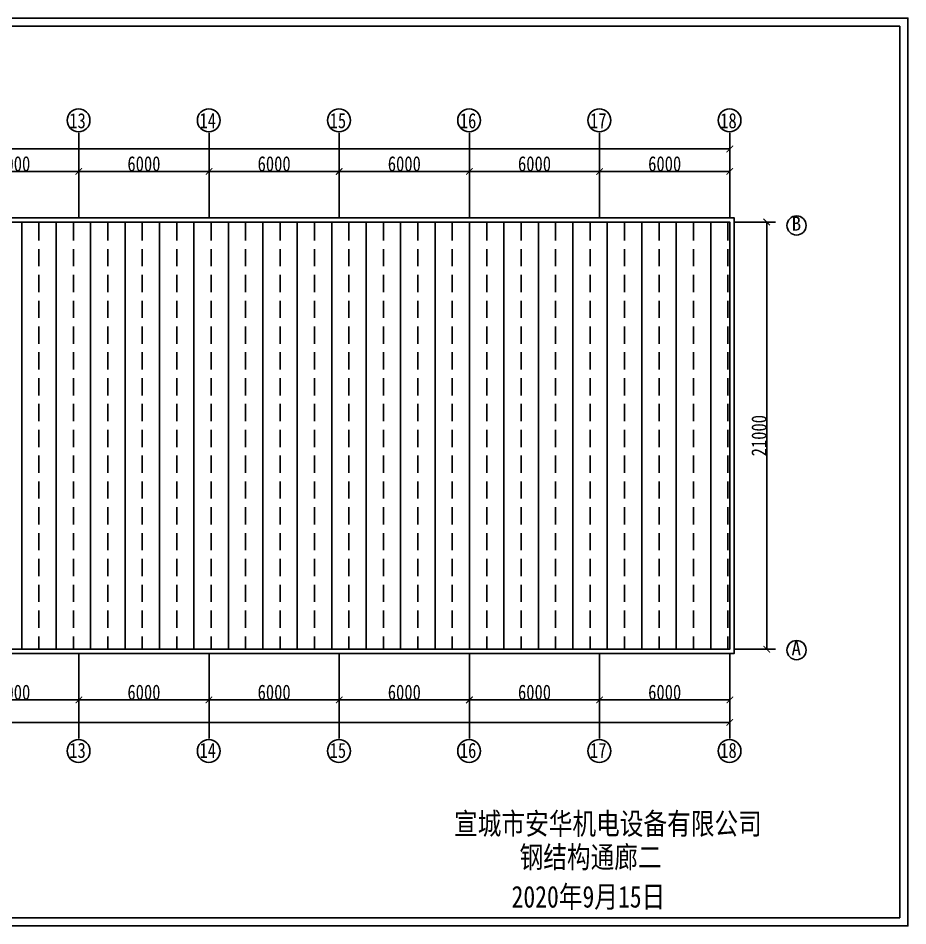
# Model space of a CAD drawing. Header units: millimetres. Extents: x 92079 to 624077, y -488988 to -181668.
# Drawn here: x 544348 to 585350, y -482054 to -440205 of the extents above; entities that cross this region are included whole.
import ezdxf
from ezdxf.enums import TextEntityAlignment as Align

# ---------------------------------------------------------------- set-up
doc = ezdxf.new("R2010")
doc.units = ezdxf.units.MM
doc.header["$PDMODE"] = 1
doc.layers.add('PUB_TEXT', color=7, linetype='Continuous')
doc.layers.add('粗线', color=7, linetype='Continuous')
doc.styles.add('-黑体', font='simhei.ttf', dxfattribs={"width": 0.8})
doc.styles.add('H1', font='')
doc.styles.add('STYLE1', font='', dxfattribs={"width": 0.8})
doc.styles.add('仿宋', font='', dxfattribs={"width": 0.8})
doc.styles.get('H1').set_extended_font_data('SimSun')
doc.styles.get('STYLE1').set_extended_font_data('SimSun')
doc.styles.get('仿宋').set_extended_font_data('FangSong_GB2312')
doc.dimstyles.new('副本 ISO-25', dxfattribs={"dimtxt": 250, "dimasz": 400, "dimexe": 400, "dimexo": 200, "dimgap": 0.3, "dimtad": 1, "dimtoh": 1, "dimdec": 0, "dimtxsty": '仿宋', "dimblk": 'ARCHTICK', "dimcen": 25, "dimaunit": 1, "dimadec": 3, "dimazin": 0, "dimtfac": 1, "dimtdec": 0, "dimtmove": 0, "dimatfit": 3, "dimldrblk": 'ARCHTICK', "dimfxl": 1, "dimarcsym": 0})

# ---------------------------------------------------------------- blocks, each defined once
blk = doc.blocks.new('_ArchTick')
at = {"color": 0, "linetype": 'ByBlock', "const_width": 0.15}
blk.add_lwpolyline([(-0.5, -0.5), (0.5, 0.5)], dxfattribs=at)
blk = doc.blocks.new('*D376')
at = {"layer": 'Defpoints', "color": 0}
for p in [(541145, -469305), (547145, -469305), (547145, -471637)]:
    blk.add_point(p, dxfattribs=at)
at = {"layer": '粗线', "color": 0, "lineweight": -2}
for p, q in [((541145, -469505), (541145, -472037)), ((547145, -469505), (547145, -472037)), ((541145, -471637), (547145, -471637))]:
    blk.add_line(p, q, dxfattribs=at)
at = {"layer": '粗线', "color": 0, "lineweight": -2, "xscale": 300, "yscale": 300, "zscale": 300, "rotation": 180}
blk.add_blockref('_ArchTick', (541145, -471637), dxfattribs=at)
at = {"layer": '粗线', "color": 0, "lineweight": -2, "xscale": 300, "yscale": 300, "zscale": 300}
blk.add_blockref('_ArchTick', (547145, -471637), dxfattribs=at)
at = {"layer": '粗线', "color": 0, "insert": (544145, -471286), "char_height": 700, "attachment_point": 5, "style": '仿宋'}
blk.add_mtext('6000', dxfattribs=at)
blk = doc.blocks.new('*D377')
at = {"layer": 'Defpoints', "color": 0}
for p in [(547145, -469305), (553145, -469305), (553145, -471637)]:
    blk.add_point(p, dxfattribs=at)
at = {"layer": '粗线', "color": 0, "lineweight": -2}
for p, q in [((547145, -469505), (547145, -472037)), ((553145, -469505), (553145, -472037)), ((547145, -471637), (553145, -471637))]:
    blk.add_line(p, q, dxfattribs=at)
at = {"layer": '粗线', "color": 0, "lineweight": -2, "xscale": 300, "yscale": 300, "zscale": 300, "rotation": 180}
blk.add_blockref('_ArchTick', (547145, -471637), dxfattribs=at)
at = {"layer": '粗线', "color": 0, "lineweight": -2, "xscale": 300, "yscale": 300, "zscale": 300}
blk.add_blockref('_ArchTick', (553145, -471637), dxfattribs=at)
at = {"layer": '粗线', "color": 0, "insert": (550145, -471286), "char_height": 700, "attachment_point": 5, "style": '仿宋'}
blk.add_mtext('6000', dxfattribs=at)
blk = doc.blocks.new('*D378')
at = {"layer": 'Defpoints', "color": 0}
for p in [(553145, -469305), (559145, -469305), (559145, -471637)]:
    blk.add_point(p, dxfattribs=at)
at = {"layer": '粗线', "color": 0, "lineweight": -2}
for p, q in [((553145, -469505), (553145, -472037)), ((559145, -469505), (559145, -472037)), ((553145, -471637), (559145, -471637))]:
    blk.add_line(p, q, dxfattribs=at)
at = {"layer": '粗线', "color": 0, "lineweight": -2, "xscale": 300, "yscale": 300, "zscale": 300, "rotation": 180}
blk.add_blockref('_ArchTick', (553145, -471637), dxfattribs=at)
at = {"layer": '粗线', "color": 0, "lineweight": -2, "xscale": 300, "yscale": 300, "zscale": 300}
blk.add_blockref('_ArchTick', (559145, -471637), dxfattribs=at)
at = {"layer": '粗线', "color": 0, "insert": (556145, -471286), "char_height": 700, "attachment_point": 5, "style": '仿宋'}
blk.add_mtext('6000', dxfattribs=at)
blk = doc.blocks.new('*D379')
at = {"layer": 'Defpoints', "color": 0}
for p in [(559145, -469305), (565145, -469305), (565145, -471637)]:
    blk.add_point(p, dxfattribs=at)
at = {"layer": '粗线', "color": 0, "lineweight": -2}
for p, q in [((559145, -469505), (559145, -472037)), ((565145, -469505), (565145, -472037)), ((559145, -471637), (565145, -471637))]:
    blk.add_line(p, q, dxfattribs=at)
at = {"layer": '粗线', "color": 0, "lineweight": -2, "xscale": 300, "yscale": 300, "zscale": 300, "rotation": 180}
blk.add_blockref('_ArchTick', (559145, -471637), dxfattribs=at)
at = {"layer": '粗线', "color": 0, "lineweight": -2, "xscale": 300, "yscale": 300, "zscale": 300}
blk.add_blockref('_ArchTick', (565145, -471637), dxfattribs=at)
at = {"layer": '粗线', "color": 0, "insert": (562145, -471286), "char_height": 700, "attachment_point": 5, "style": '仿宋'}
blk.add_mtext('6000', dxfattribs=at)
blk = doc.blocks.new('*D380')
at = {"layer": 'Defpoints', "color": 0}
for p in [(565145, -469305), (571145, -469305), (571145, -471637)]:
    blk.add_point(p, dxfattribs=at)
at = {"layer": '粗线', "color": 0, "lineweight": -2}
for p, q in [((565145, -469505), (565145, -472037)), ((571145, -469505), (571145, -472037)), ((565145, -471637), (571145, -471637))]:
    blk.add_line(p, q, dxfattribs=at)
at = {"layer": '粗线', "color": 0, "lineweight": -2, "xscale": 300, "yscale": 300, "zscale": 300, "rotation": 180}
blk.add_blockref('_ArchTick', (565145, -471637), dxfattribs=at)
at = {"layer": '粗线', "color": 0, "lineweight": -2, "xscale": 300, "yscale": 300, "zscale": 300}
blk.add_blockref('_ArchTick', (571145, -471637), dxfattribs=at)
at = {"layer": '粗线', "color": 0, "insert": (568145, -471286), "char_height": 700, "attachment_point": 5, "style": '仿宋'}
blk.add_mtext('6000', dxfattribs=at)
blk = doc.blocks.new('*D381')
at = {"layer": 'Defpoints', "color": 0}
for p in [(571145, -469305), (577145, -469305), (577145, -471637)]:
    blk.add_point(p, dxfattribs=at)
at = {"layer": '粗线', "color": 0, "lineweight": -2}
for p, q in [((571145, -469505), (571145, -472037)), ((577145, -469505), (577145, -472037)), ((571145, -471637), (577145, -471637))]:
    blk.add_line(p, q, dxfattribs=at)
at = {"layer": '粗线', "color": 0, "lineweight": -2, "xscale": 300, "yscale": 300, "zscale": 300, "rotation": 180}
blk.add_blockref('_ArchTick', (571145, -471637), dxfattribs=at)
at = {"layer": '粗线', "color": 0, "lineweight": -2, "xscale": 300, "yscale": 300, "zscale": 300}
blk.add_blockref('_ArchTick', (577145, -471637), dxfattribs=at)
at = {"layer": '粗线', "color": 0, "insert": (574145, -471286), "char_height": 700, "attachment_point": 5, "style": '仿宋'}
blk.add_mtext('6000', dxfattribs=at)
blk = doc.blocks.new('*D364')
at = {"layer": 'Defpoints', "color": 0}
for p in [(475145, -469305), (577145, -469305), (577145, -472673)]:
    blk.add_point(p, dxfattribs=at)
at = {"layer": '粗线', "color": 0, "lineweight": -2}
for p, q in [((475145, -469505), (475145, -473073)), ((577145, -469505), (577145, -473073)), ((475145, -472673), (577145, -472673))]:
    blk.add_line(p, q, dxfattribs=at)
at = {"layer": '粗线', "color": 0, "lineweight": -2, "xscale": 300, "yscale": 300, "zscale": 300, "rotation": 180}
blk.add_blockref('_ArchTick', (475145, -472673), dxfattribs=at)
at = {"layer": '粗线', "color": 0, "lineweight": -2, "xscale": 300, "yscale": 300, "zscale": 300}
blk.add_blockref('_ArchTick', (577145, -472673), dxfattribs=at)
at = {"layer": '粗线', "color": 0, "insert": (526145, -472323), "char_height": 700, "attachment_point": 5, "style": '仿宋'}
blk.add_mtext('102000', dxfattribs=at)
blk = doc.blocks.new('*D355')
at = {"layer": 'Defpoints', "color": 0}
for p in [(547145, -447273), (541145, -449605), (547145, -449605)]:
    blk.add_point(p, dxfattribs=at)
at = {"layer": '粗线', "color": 0, "lineweight": -2}
for p, q in [((541145, -449405), (541145, -446873)), ((547145, -449405), (547145, -446873)), ((541145, -447273), (547145, -447273))]:
    blk.add_line(p, q, dxfattribs=at)
at = {"layer": '粗线', "color": 0, "lineweight": -2, "xscale": 300, "yscale": 300, "zscale": 300, "rotation": 180}
blk.add_blockref('_ArchTick', (541145, -447273), dxfattribs=at)
at = {"layer": '粗线', "color": 0, "lineweight": -2, "xscale": 300, "yscale": 300, "zscale": 300}
blk.add_blockref('_ArchTick', (547145, -447273), dxfattribs=at)
at = {"layer": '粗线', "color": 0, "insert": (544145, -446923), "char_height": 700, "attachment_point": 5, "style": '仿宋'}
blk.add_mtext('6000', dxfattribs=at)
blk = doc.blocks.new('*D356')
at = {"layer": 'Defpoints', "color": 0}
for p in [(553145, -447273), (547145, -449605), (553145, -449605)]:
    blk.add_point(p, dxfattribs=at)
at = {"layer": '粗线', "color": 0, "lineweight": -2}
for p, q in [((547145, -449405), (547145, -446873)), ((553145, -449405), (553145, -446873)), ((547145, -447273), (553145, -447273))]:
    blk.add_line(p, q, dxfattribs=at)
at = {"layer": '粗线', "color": 0, "lineweight": -2, "xscale": 300, "yscale": 300, "zscale": 300, "rotation": 180}
blk.add_blockref('_ArchTick', (547145, -447273), dxfattribs=at)
at = {"layer": '粗线', "color": 0, "lineweight": -2, "xscale": 300, "yscale": 300, "zscale": 300}
blk.add_blockref('_ArchTick', (553145, -447273), dxfattribs=at)
at = {"layer": '粗线', "color": 0, "insert": (550145, -446923), "char_height": 700, "attachment_point": 5, "style": '仿宋'}
blk.add_mtext('6000', dxfattribs=at)
blk = doc.blocks.new('*D357')
at = {"layer": 'Defpoints', "color": 0}
for p in [(559145, -447273), (553145, -449605), (559145, -449605)]:
    blk.add_point(p, dxfattribs=at)
at = {"layer": '粗线', "color": 0, "lineweight": -2}
for p, q in [((553145, -449405), (553145, -446873)), ((559145, -449405), (559145, -446873)), ((553145, -447273), (559145, -447273))]:
    blk.add_line(p, q, dxfattribs=at)
at = {"layer": '粗线', "color": 0, "lineweight": -2, "xscale": 300, "yscale": 300, "zscale": 300, "rotation": 180}
blk.add_blockref('_ArchTick', (553145, -447273), dxfattribs=at)
at = {"layer": '粗线', "color": 0, "lineweight": -2, "xscale": 300, "yscale": 300, "zscale": 300}
blk.add_blockref('_ArchTick', (559145, -447273), dxfattribs=at)
at = {"layer": '粗线', "color": 0, "insert": (556145, -446923), "char_height": 700, "attachment_point": 5, "style": '仿宋'}
blk.add_mtext('6000', dxfattribs=at)
blk = doc.blocks.new('*D358')
at = {"layer": 'Defpoints', "color": 0}
for p in [(565145, -447273), (559145, -449605), (565145, -449605)]:
    blk.add_point(p, dxfattribs=at)
at = {"layer": '粗线', "color": 0, "lineweight": -2}
for p, q in [((559145, -449405), (559145, -446873)), ((565145, -449405), (565145, -446873)), ((559145, -447273), (565145, -447273))]:
    blk.add_line(p, q, dxfattribs=at)
at = {"layer": '粗线', "color": 0, "lineweight": -2, "xscale": 300, "yscale": 300, "zscale": 300, "rotation": 180}
blk.add_blockref('_ArchTick', (559145, -447273), dxfattribs=at)
at = {"layer": '粗线', "color": 0, "lineweight": -2, "xscale": 300, "yscale": 300, "zscale": 300}
blk.add_blockref('_ArchTick', (565145, -447273), dxfattribs=at)
at = {"layer": '粗线', "color": 0, "insert": (562145, -446923), "char_height": 700, "attachment_point": 5, "style": '仿宋'}
blk.add_mtext('6000', dxfattribs=at)
blk = doc.blocks.new('*D359')
at = {"layer": 'Defpoints', "color": 0}
for p in [(571145, -447273), (565145, -449605), (571145, -449605)]:
    blk.add_point(p, dxfattribs=at)
at = {"layer": '粗线', "color": 0, "lineweight": -2}
for p, q in [((565145, -449405), (565145, -446873)), ((571145, -449405), (571145, -446873)), ((565145, -447273), (571145, -447273))]:
    blk.add_line(p, q, dxfattribs=at)
at = {"layer": '粗线', "color": 0, "lineweight": -2, "xscale": 300, "yscale": 300, "zscale": 300, "rotation": 180}
blk.add_blockref('_ArchTick', (565145, -447273), dxfattribs=at)
at = {"layer": '粗线', "color": 0, "lineweight": -2, "xscale": 300, "yscale": 300, "zscale": 300}
blk.add_blockref('_ArchTick', (571145, -447273), dxfattribs=at)
at = {"layer": '粗线', "color": 0, "insert": (568145, -446923), "char_height": 700, "attachment_point": 5, "style": '仿宋'}
blk.add_mtext('6000', dxfattribs=at)
blk = doc.blocks.new('*D360')
at = {"layer": 'Defpoints', "color": 0}
for p in [(577145, -447273), (571145, -449605), (577145, -449605)]:
    blk.add_point(p, dxfattribs=at)
at = {"layer": '粗线', "color": 0, "lineweight": -2}
for p, q in [((571145, -449405), (571145, -446873)), ((577145, -449405), (577145, -446873)), ((571145, -447273), (577145, -447273))]:
    blk.add_line(p, q, dxfattribs=at)
at = {"layer": '粗线', "color": 0, "lineweight": -2, "xscale": 300, "yscale": 300, "zscale": 300, "rotation": 180}
blk.add_blockref('_ArchTick', (571145, -447273), dxfattribs=at)
at = {"layer": '粗线', "color": 0, "lineweight": -2, "xscale": 300, "yscale": 300, "zscale": 300}
blk.add_blockref('_ArchTick', (577145, -447273), dxfattribs=at)
at = {"layer": '粗线', "color": 0, "insert": (574145, -446923), "char_height": 700, "attachment_point": 5, "style": '仿宋'}
blk.add_mtext('6000', dxfattribs=at)
blk = doc.blocks.new('*D361')
at = {"layer": 'Defpoints', "color": 0}
for p in [(577145, -446236), (475145, -449605), (577145, -449605)]:
    blk.add_point(p, dxfattribs=at)
at = {"layer": '粗线', "color": 0, "lineweight": -2}
for p, q in [((475145, -449405), (475145, -445836)), ((577145, -449405), (577145, -445836)), ((475145, -446236), (577145, -446236))]:
    blk.add_line(p, q, dxfattribs=at)
at = {"layer": '粗线', "color": 0, "lineweight": -2, "xscale": 300, "yscale": 300, "zscale": 300, "rotation": 180}
blk.add_blockref('_ArchTick', (475145, -446236), dxfattribs=at)
at = {"layer": '粗线', "color": 0, "lineweight": -2, "xscale": 300, "yscale": 300, "zscale": 300}
blk.add_blockref('_ArchTick', (577145, -446236), dxfattribs=at)
at = {"layer": '粗线', "color": 0, "insert": (526145, -445886), "char_height": 700, "attachment_point": 5, "style": '仿宋'}
blk.add_mtext('102000', dxfattribs=at)
blk = doc.blocks.new('*D482')
at = {"layer": 'Defpoints', "color": 0}
for p in [(577145, -449604), (578845, -449604), (577145, -469304)]:
    blk.add_point(p, dxfattribs=at)
at = {"layer": '粗线', "color": 0, "lineweight": -2}
for p, q in [((577345, -449604), (579245, -449604)), ((578845, -469304), (578845, -449604)), ((577345, -469304), (579245, -469304))]:
    blk.add_line(p, q, dxfattribs=at)
at = {"layer": '粗线', "color": 0, "lineweight": -2, "xscale": 300, "yscale": 300, "zscale": 300}
for p, rotation in [((578845, -449604), 90), ((578845, -469304), 270)]:
    blk.add_blockref('_ArchTick', p, dxfattribs=dict(at, rotation=rotation))
at = {"layer": '粗线', "color": 0, "insert": (578495, -459454), "char_height": 700, "attachment_point": 5, "rotation": 90, "style": '仿宋'}
blk.add_mtext('21000', dxfattribs=at)

msp = doc.modelspace()

# ---------------------------------------------------------------- hatches: boundary and pattern name
at = {"layer": '粗线'}
h = msp.add_hatch(dxfattribs=at)
h.set_pattern_fill('ANSI33', color=253, scale=250, angle=45, style=0)
h.paths.add_polyline_path([(475144.873, -449604.847), (475144.873, -469303.536), (577144.873, -469303.536), (577144.873, -449604.847)])

# ---------------------------------------------------------------- linework, layer by layer
at = {"layer": '粗线', "color": 7}
for p, q in [((547144.873, -446985.364), (547144.873, -445487.114)), ((553144.873, -446985.364), (553144.873, -445487.114)), ((559144.873, -446985.364), (559144.873, -445487.114)), ((565144.873, -446985.364), (565144.873, -445487.114)), ((571144.873, -446985.364), (571144.873, -445487.114)), ((577144.873, -446985.364), (577144.873, -445487.114)), ((475144.873, -449604.847), (577144.873, -449604.847)), ((577144.873, -449604.847), (577144.873, -469304.847)), ((475144.873, -469303.536), (577144.873, -469303.536)), ((475144.873, -469304.847), (577144.873, -469304.847)), ((547144.873, -471924.329), (547144.873, -473422.58)), ((553144.873, -471924.329), (553144.873, -473422.58)), ((559144.873, -471924.329), (559144.873, -473422.58)), ((565144.873, -471924.329), (565144.873, -473422.58)), ((571144.873, -471924.329), (571144.873, -473422.58)), ((577144.873, -471924.329), (577144.873, -473422.58))]:
    msp.add_line(p, q, dxfattribs=at)
for points in [[(466814.028, -440205.088), (585350.41, -440205.088), (585350.41, -482053.509), (466814.028, -482053.509)], [(467186.26, -440577.319), (584978.178, -440577.319), (584978.178, -481681.278), (467186.26, -481681.278)], [(474944.873, -449404.847), (577344.873, -449404.847), (577344.873, -469504.847), (474944.873, -469504.847)], [(475144.873, -449604.847), (577144.873, -449604.847), (577144.873, -469304.847), (475144.873, -469304.847)]]:
    msp.add_lwpolyline(points, close=True, dxfattribs=at)
for centre, radius in [((547133.23, -444917.632), 525.365), ((553133.23, -444917.632), 525.365), ((559133.23, -444917.632), 525.365), ((565133.23, -444917.632), 525.365), ((571133.23, -444917.632), 525.365), ((577133.23, -444917.632), 525.365), ((580222.742, -449764.049), 442.29), ((580222.742, -469340.618), 442.29), ((547133.23, -473992.062), 525.365), ((553133.23, -473992.062), 525.365), ((559133.23, -473992.062), 525.365), ((565133.23, -473992.062), 525.365), ((571133.23, -473992.062), 525.365), ((577133.23, -473992.062), 525.365)]:
    msp.add_circle(centre, radius, dxfattribs=at)

# ---------------------------------------------------------------- texts
at = {"layer": 'PUB_TEXT', "style": 'H1'}
for s, p in [('B', (579994.676, -450002.391)), ('A', (579987.436, -469578.959))]:
    msp.add_text(s, height=648, dxfattribs=at).set_placement(p)
at = {"layer": 'PUB_TEXT', "style": '-黑体', "width": 0.8}
for s, p in [('宣城市安华机电设备有限公司 ', (571799.691, -477320.296)), ('钢结构通廊二', (570729.298, -478863.462)), ('2020年9月15日', (570629.701, -480690.211))]:
    msp.add_text(s, height=1000, dxfattribs=at).set_placement(p, align=Align.MIDDLE)
at = {"layer": '粗线', "color": 7, "style": 'STYLE1', "width": 0.8}
for s, p in [('13', (546702.458, -445282.289)), ('14', (552702.458, -445278.379)), ('15', (558702.458, -445278.379)), ('16', (564702.458, -445282.289)), ('17', (570702.458, -445278.379)), ('18', (576702.458, -445282.289)), ('13', (546702.458, -474311.762)), ('14', (552702.458, -474311.762)), ('15', (558702.458, -474311.762)), ('16', (564702.458, -474311.762)), ('17', (570702.458, -474311.762)), ('18', (576702.458, -474311.762))]:
    msp.add_text(s, height=700, dxfattribs=at).set_placement(p)

# ---------------------------------------------------------------- dimensions: what is measured, and where the dimension line sits
at = {"layer": '粗线', "color": 7}
for base, p1, p2, picture, middle in [((577144.873, -446236.239), (475144.873, -449604.847), (577144.873, -449604.847), '*D361', (526144.873, -445885.939)), ((547144.873, -447272.947), (541144.873, -449604.847), (547144.873, -449604.847), '*D355', (544144.873, -446922.647)), ((553144.873, -447272.947), (547144.873, -449604.847), (553144.873, -449604.847), '*D356', (550144.873, -446922.647)), ((559144.873, -447272.947), (553144.873, -449604.847), (559144.873, -449604.847), '*D357', (556144.873, -446922.647)), ((565144.873, -447272.947), (559144.873, -449604.847), (565144.873, -449604.847), '*D358', (562144.873, -446922.647)), ((571144.873, -447272.947), (565144.873, -449604.847), (571144.873, -449604.847), '*D359', (568144.873, -446922.647)), ((577144.873, -447272.947), (571144.873, -449604.847), (577144.873, -449604.847), '*D360', (574144.873, -446922.647)), ((577144.873, -472673.454), (475144.873, -469304.847), (577144.873, -469304.847), '*D364', (526144.873, -472323.154)), ((547144.873, -471636.747), (541144.873, -469304.847), (547144.873, -469304.847), '*D376', (544144.873, -471286.447)), ((553144.873, -471636.747), (547144.873, -469304.847), (553144.873, -469304.847), '*D377', (550144.873, -471286.447)), ((559144.873, -471636.747), (553144.873, -469304.847), (559144.873, -469304.847), '*D378', (556144.873, -471286.447)), ((565144.873, -471636.747), (559144.873, -469304.847), (565144.873, -469304.847), '*D379', (562144.873, -471286.447)), ((571144.873, -471636.747), (565144.873, -469304.847), (571144.873, -469304.847), '*D380', (568144.873, -471286.447)), ((577144.873, -471636.747), (571144.873, -469304.847), (577144.873, -469304.847), '*D381', (574144.873, -471286.447))]:
    dim = msp.add_linear_dim(base=base, p1=p1, p2=p2, dimstyle='副本 ISO-25', override={"dimtxt": 700, "dimasz": 300}, dxfattribs=at)
    dim.commit()
    dim.dimension.update_dxf_attribs({"geometry": picture, "text_midpoint": middle})
dim = msp.add_aligned_dim(p1=(577144.873, -469304.191), p2=(577144.873, -449604.191), distance=-1700.553, text='21000', dimstyle='副本 ISO-25', override={"dimtxt": 700, "dimasz": 300}, dxfattribs=at)
dim.commit()
dim.dimension.update_dxf_attribs({"geometry": '*D482', "text_midpoint": (578495.126, -459454.191)})

doc.saveas('drawing.dxf')
